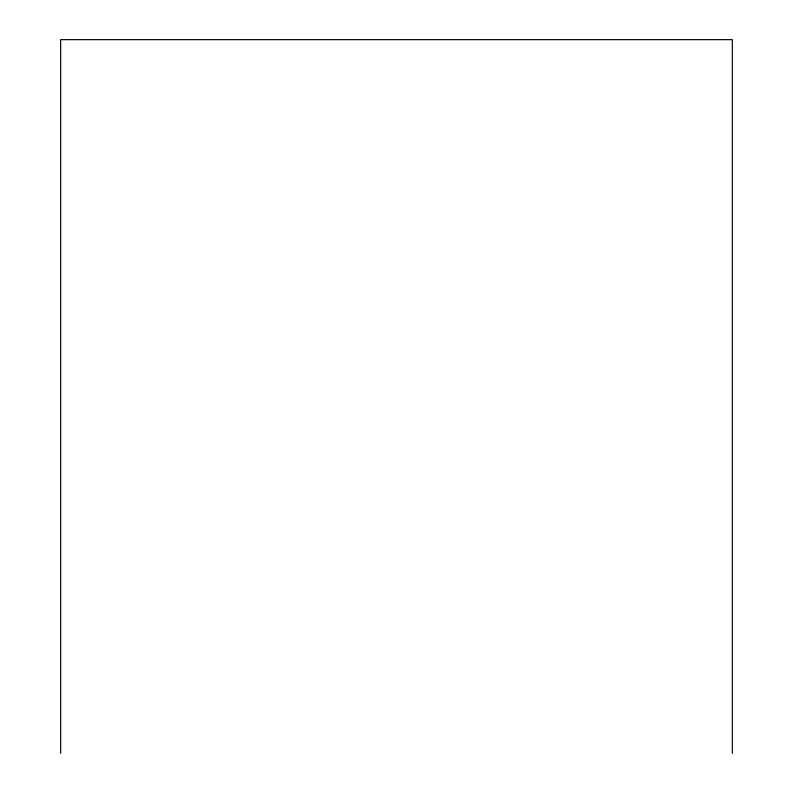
<?xml version="1.0" encoding="UTF-8"?>
<svg xmlns="http://www.w3.org/2000/svg" width="793" height="793" viewBox="0 0 793 793"><rect width="100%" height="100%" fill="white"/><g stroke="black" fill="none" stroke-linecap="round" stroke-linejoin="round"><path stroke-width="1.19" d="M732.355 753.35L732.355 39.65L60.645 39.65L60.645 753.35"/></g></svg>
